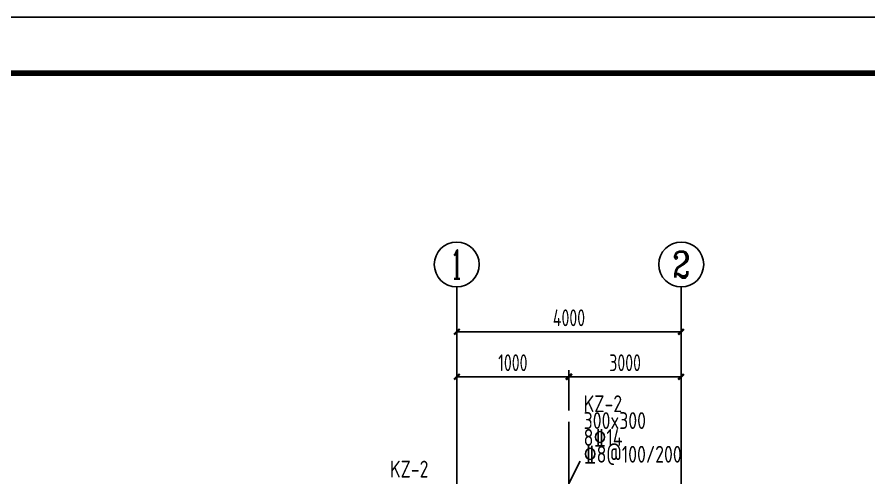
# Model space of a CAD drawing. Extents: x -14785 to 4269, y -25586 to -12228.
# Drawn here: x -13392.2 to -13240.4, y -25074.2 to -24992.1 of the extents above; entities that cross this region are included whole.
import ezdxf
from ezdxf.enums import TextEntityAlignment as Align

# ---------------------------------------------------------------- set-up
doc = ezdxf.new("R2010")
doc.units = 0
doc.header["$LTSCALE"] = 2000
doc.header["$MEASUREMENT"] = 0
doc.linetypes.add('DOTE', pattern=[2.42, 2, -0.2, 0.02, -0.2])
doc.layers.get('0').update_dxf_attribs({"linetype": 'CONTINUOUS'})
doc.layers.get('DEFPOINTS').update_dxf_attribs({"linetype": 'CONTINUOUS'})
for name, color, linetype in [('AXIS', 75, 'CONTINUOUS'), ('AXIS_TEXT', 7, 'CONTINUOUS'), ('dim', 7, 'CONTINUOUS'), ('DOTE', 1, 'DOTE'), ('柱集中标注', 2, 'CONTINUOUS')]:
    doc.layers.add(name, color=color, linetype=linetype)
doc.styles.add('_TCH_AXIS', font='COMPLEX', dxfattribs={"bigfont": 'GBCBIG'})
doc.styles.add('COMPLEX', font='COMPLEX')
doc.styles.add('GBHZ', font='gbenor.shx', dxfattribs={"width": 0.8, "bigfont": 'gbcbig.shx'})
doc.dimstyles.new('Y100', dxfattribs={"dimscale": 0, "dimtxt": 3, "dimasz": 0.01, "dimexe": 1.2, "dimexo": 2, "dimgap": 1, "dimtad": 1, "dimdec": 0, "dimlfac": 100, "dimzin": 0, "dimdsep": 46, "dimtxsty": 'GBHZ', "dimblk": 'DX', "dimcen": 0.09, "dimdle": 1, "dimclrd": 7, "dimclre": 7, "dimclrt": 7, "dimadec": 0, "dimazin": 0, "dimtfac": 1, "dimtdec": 0, "dimtix": 1, "dimtmove": 2, "dimatfit": 3, "dimldrblk": 'DX', "dimfxl": 0, "dimtolj": 1, "dimtzin": 0, "dimarcsym": 0})

# ---------------------------------------------------------------- blocks, each defined once
blk = doc.blocks.new('_AXISO')
blk.add_circle((0, 0), 0.5)
at = {"layer": 'AXIS_TEXT', "style": 'COMPLEX', "width": 1.041667}
blk.add_attdef('A', text='', height=0.56, dxfattribs=at).set_placement((-0.25, -0.28), (0.25, -0.28), align=Align.FIT)
blk = doc.blocks.new('DX')
at = {"color": 0, "linetype": 'ByBlock', "const_width": 40}
blk.add_lwpolyline([(-54, -51), (46, 49)], dxfattribs=at)
blk = doc.blocks.new('*D129')
at = {"layer": 'DEFPOINTS', "color": 0, "ltscale": 0.0005, "transparency": 16777216}
for p in [(-13273.84, -25048.16), (-13313.84, -25064.16), (-13273.84, -25064.16)]:
    blk.add_point(p, dxfattribs=at)
at = {"layer": 'dim', "color": 7, "lineweight": -2, "ltscale": 0.0005, "transparency": 16777216}
for p, q in [((-13313.84, -25062.16), (-13313.84, -25046.96)), ((-13273.84, -25062.16), (-13273.84, -25046.96)), ((-13313.83, -25048.16), (-13273.85, -25048.16))]:
    blk.add_line(p, q, dxfattribs=at)
at = {"layer": 'dim', "color": 7, "lineweight": -2, "ltscale": 0.0005, "transparency": 16777216, "xscale": 0.01, "yscale": 0.01, "zscale": 0.01, "rotation": 180}
blk.add_blockref('DX', (-13313.84, -25048.16), dxfattribs=at)
at = {"layer": 'dim', "color": 7, "lineweight": -2, "ltscale": 0.0005, "transparency": 16777216, "xscale": 0.01, "yscale": 0.01, "zscale": 0.01}
blk.add_blockref('DX', (-13273.84, -25048.16), dxfattribs=at)
at = {"layer": 'dim', "color": 7, "ltscale": 0.0005, "transparency": 16777216, "insert": (-13293.84, -25045.66), "char_height": 3, "attachment_point": 5, "style": 'GBHZ'}
blk.add_mtext('\\A1;4000', dxfattribs=at)
blk = doc.blocks.new('*D130')
at = {"layer": 'DEFPOINTS', "color": 0, "ltscale": 0.0005, "transparency": 16777216}
for p in [(-13293.84, -25056.16), (-13313.84, -25064.16), (-13293.84, -25064.16)]:
    blk.add_point(p, dxfattribs=at)
at = {"layer": 'dim', "color": 7, "lineweight": -2, "ltscale": 0.0005, "transparency": 16777216}
for p, q in [((-13313.84, -25062.16), (-13313.84, -25054.96)), ((-13293.84, -25062.16), (-13293.84, -25054.96)), ((-13313.83, -25056.16), (-13293.85, -25056.16))]:
    blk.add_line(p, q, dxfattribs=at)
at = {"layer": 'dim', "color": 7, "lineweight": -2, "ltscale": 0.0005, "transparency": 16777216, "xscale": 0.01, "yscale": 0.01, "zscale": 0.01, "rotation": 180}
blk.add_blockref('DX', (-13313.84, -25056.16), dxfattribs=at)
at = {"layer": 'dim', "color": 7, "lineweight": -2, "ltscale": 0.0005, "transparency": 16777216, "xscale": 0.01, "yscale": 0.01, "zscale": 0.01}
blk.add_blockref('DX', (-13293.84, -25056.16), dxfattribs=at)
at = {"layer": 'dim', "color": 7, "ltscale": 0.0005, "transparency": 16777216, "insert": (-13303.84, -25053.66), "char_height": 3, "attachment_point": 5, "style": 'GBHZ'}
blk.add_mtext('\\A1;1000', dxfattribs=at)
blk = doc.blocks.new('*D131')
at = {"layer": 'DEFPOINTS', "color": 0, "ltscale": 0.0005, "transparency": 16777216}
for p in [(-13273.84, -25056.16), (-13293.84, -25064.16), (-13273.84, -25064.16)]:
    blk.add_point(p, dxfattribs=at)
at = {"layer": 'dim', "color": 7, "lineweight": -2, "ltscale": 0.0005, "transparency": 16777216}
for p, q in [((-13293.84, -25062.16), (-13293.84, -25054.96)), ((-13273.84, -25062.16), (-13273.84, -25054.96)), ((-13293.83, -25056.16), (-13273.85, -25056.16))]:
    blk.add_line(p, q, dxfattribs=at)
at = {"layer": 'dim', "color": 7, "lineweight": -2, "ltscale": 0.0005, "transparency": 16777216, "xscale": 0.01, "yscale": 0.01, "zscale": 0.01, "rotation": 180}
blk.add_blockref('DX', (-13293.84, -25056.16), dxfattribs=at)
at = {"layer": 'dim', "color": 7, "lineweight": -2, "ltscale": 0.0005, "transparency": 16777216, "xscale": 0.01, "yscale": 0.01, "zscale": 0.01}
blk.add_blockref('DX', (-13273.84, -25056.16), dxfattribs=at)
at = {"layer": 'dim', "color": 7, "ltscale": 0.0005, "transparency": 16777216, "insert": (-13283.84, -25053.66), "char_height": 3, "attachment_point": 5, "style": 'GBHZ'}
blk.add_mtext('\\A1;3000', dxfattribs=at)

msp = doc.modelspace()

# ---------------------------------------------------------------- linework, layer by layer
at = {"color": 0}
for p, q in [((-12786.96, -24992.104), (-13627.96, -24992.104)), ((-13627.96, -24992.104), (-12786.96, -24992.104))]:
    msp.add_line(p, q, dxfattribs=at)
at = {"color": 0, "const_width": 1}
msp.add_lwpolyline([(-12796.96, -25576.104), (-13602.96, -25576.104), (-13602.96, -25002.104), (-12796.96, -25002.104)], close=True, dxfattribs=at)
at = {"layer": 'AXIS', "color": 0}
for p, q in [((-13313.838, -25064.162), (-13313.838, -25040.162)), ((-13273.838, -25064.162), (-13273.838, -25040.162))]:
    msp.add_line(p, q, dxfattribs=at)
at = {"layer": 'DOTE', "linetype": 'DOTE', "ltscale": 0.01}
for p, q in [((-13313.838, -25064.162), (-13313.838, -25180.662)), ((-13293.838, -25064.162), (-13293.838, -25092.4)), ((-13273.838, -25064.162), (-13273.838, -25180.662))]:
    msp.add_line(p, q, dxfattribs=at)
at = {"layer": '柱集中标注'}
msp.add_line((-13293.838, -25075.162), (-13291.838, -25071.162), dxfattribs=at)

# ---------------------------------------------------------------- block references
at = {"layer": 'AXIS', "color": 0}
ref = msp.add_blockref('_AXISO', (-13313.838, -25036.162), dxfattribs=dict(at, xscale=-8, yscale=8, zscale=8, rotation=180))
ref.add_attrib('A', '1', dxfattribs={"layer": 'AXIS_TEXT', "color": 0, "height": 5.147, "style": '_TCH_AXIS'}).set_placement((-13314.941, -25038.735), (-13312.735, -25038.735), align=Align.FIT)
ref = msp.add_blockref('_AXISO', (-13273.838, -25036.162), dxfattribs=dict(at, xscale=-8, yscale=8, zscale=8, rotation=180))
ref.add_attrib('A', '2', dxfattribs={"layer": 'AXIS_TEXT', "color": 0, "height": 4.659, "style": '_TCH_AXIS'}).set_placement((-13275.391, -25038.492), (-13272.285, -25038.492), align=Align.FIT)

# ---------------------------------------------------------------- texts
at = {"layer": '柱集中标注', "style": 'GBHZ', "width": 0.9}
for s, p in [('KZ-2', (-13291.225, -25062.462)), ('300x300', (-13291.225, -25065.462)), ('8%%13214', (-13291.225, -25068.462)), ('%%1328@100/200', (-13291.225, -25071.462)), ('KZ-2', (-13325.726, -25074.103))]:
    msp.add_text(s, height=3, dxfattribs=at).set_placement(p)

# ---------------------------------------------------------------- dimensions: what is measured, and where the dimension line sits
at = {"layer": 'dim', "ltscale": 0.0005}
dim = msp.add_linear_dim(base=(-13273.838, -25048.162), p1=(-13313.838, -25064.162), p2=(-13273.838, -25064.162), dimstyle='Y100', override={"dimscale": 1}, dxfattribs=at)
dim.commit()
dim.dimension.update_dxf_attribs({"geometry": '*D129', "text_midpoint": (-13293.838, -25045.662)})
for base, p1, p2, text, picture, middle in [((-13293.838, -25056.162), (-13313.838, -25064.162), (-13293.838, -25064.162), '1000', '*D130', (-13303.838, -25053.662)), ((-13273.838, -25056.162), (-13293.838, -25064.162), (-13273.838, -25064.162), '3000', '*D131', (-13283.838, -25053.662))]:
    dim = msp.add_linear_dim(base=base, p1=p1, p2=p2, text=text, dimstyle='Y100', override={"dimscale": 1}, dxfattribs=at)
    dim.commit()
    dim.dimension.update_dxf_attribs({"geometry": picture, "text_midpoint": middle})

doc.saveas('drawing.dxf')
